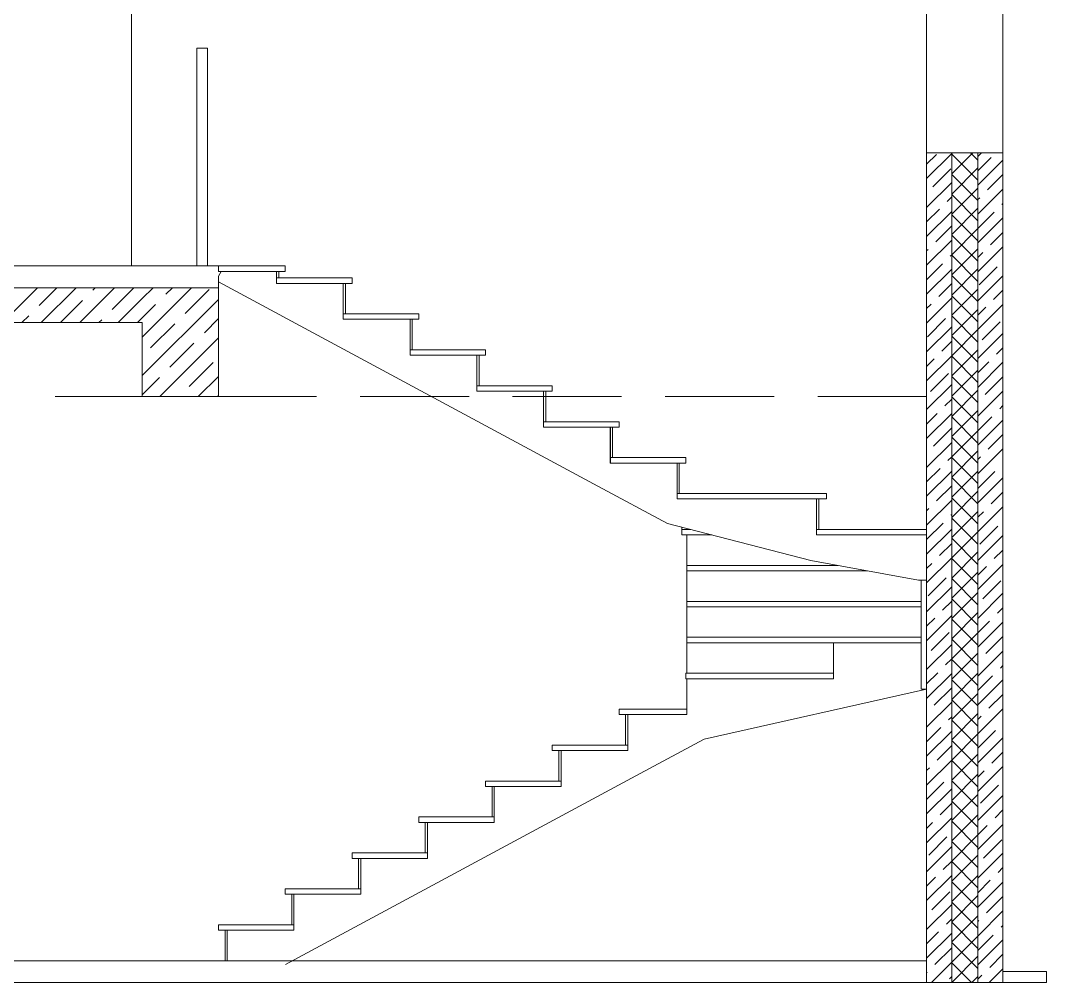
# Model space of a CAD drawing. Header units: millimetres. Extents: x 53645 to 137188, y 78097 to 135533.
# Drawn here: x 95860 to 100569, y 103580 to 107997 of the extents above; entities that cross this region are included whole.
import ezdxf

# ---------------------------------------------------------------- set-up
doc = ezdxf.new("R2010")
doc.units = ezdxf.units.MM
doc.linetypes.add('GOST2.303 4', pattern=[7, 5, -2, 0])
doc.layers.add('hatch', color=7, linetype='Continuous', lineweight=5)
doc.layers.add('Wall2', color=5, linetype='Continuous', lineweight=5)

msp = doc.modelspace()

# ---------------------------------------------------------------- linework, layer by layer
at = {"layer": 'hatch', "color": 251, "linetype": 'Continuous', "lineweight": 15}
for p, q in [((96768.8, 106844.9), (96768.8, 106869.9)), ((96768.8, 106844.9), (96780.5, 106844.9)), ((97035.2, 106844.9), (97045.2, 106844.9)), ((97035.2, 106814.9), (97045.2, 106814.9)), ((97341.5, 106789.9), (97341.6, 106789.9)), ((97341.6, 106789.9), (97341.6, 106649.9)), ((97341.6, 106789.9), (97351.6, 106789.9)), ((97341.6, 106624.9), (97341.6, 106649.9)), ((97341.6, 106649.9), (97351.6, 106649.9)), ((97647.9, 106624.9), (97648, 106624.9)), ((97648, 106624.9), (97648, 106484.9)), ((97648, 106624.9), (97658, 106624.9)), ((97648, 106459.9), (97648, 106484.9)), ((97648, 106484.9), (97658, 106484.9)), ((97954.3, 106459.9), (97954.4, 106459.9)), ((97954.4, 106459.9), (97954.4, 106319.9)), ((97954.4, 106459.9), (97964.4, 106459.9)), ((97954.4, 106294.9), (97954.4, 106319.9)), ((97954.4, 106319.9), (97964.4, 106319.9)), ((98260.7, 106294.9), (98260.8, 106294.9)), ((98260.8, 106294.9), (98260.8, 106154.9)), ((98260.8, 106294.9), (98270.8, 106294.9)), ((98260.8, 106129.9), (98260.8, 106154.9)), ((98260.8, 106154.9), (98270.8, 106154.9)), ((98567.1, 106129.9), (98567.2, 106129.9)), ((98567.2, 106129.9), (98567.2, 105989.9)), ((98567.2, 106129.9), (98577.2, 106129.9)), ((98567.2, 105964.9), (98567.2, 105989.9)), ((98567.2, 105989.9), (98577.2, 105989.9)), ((98873.5, 105964.9), (98873.6, 105964.9)), ((98873.6, 105964.9), (98873.6, 105824.9)), ((98873.6, 105964.9), (98883.6, 105964.9)), ((98873.6, 105799.9), (98873.6, 105824.9)), ((98873.6, 105824.9), (98883.6, 105824.9)), ((99512.9, 105799.9), (99513.1, 105799.9)), ((99524.5, 105799.9), (99513.1, 105799.9)), ((99513.1, 105799.9), (99513.1, 105659.9)), ((98895.8, 105670.3), (98895.8, 105659.9)), ((98895.8, 105634.9), (98895.8, 105659.9)), ((98895.8, 105659.9), (98935.8, 105659.9)), ((98895.8, 105634.9), (98920.5, 105634.9)), ((98918.8, 105634.9), (98918.8, 104999.9)), ((98918.8, 105634.9), (98918.8, 105573)), ((98918.8, 105634.9), (99032.7, 105634.9)), ((99512.9, 105659.9), (99513.1, 105659.9)), ((99513.1, 105659.9), (99513.1, 105659.9)), ((99513.1, 105634.9), (99513.1, 105659.9)), ((99513.1, 105659.9), (99524.5, 105659.9)), ((100018.8, 105634.9), (100018.8, 105659.9)), ((98918.8, 105494.9), (99611, 105494.9)), ((98918.8, 105469.9), (99747.2, 105469.9)), ((98918.8, 105329.9), (99993.8, 105329.9)), ((98918.8, 105304.9), (99993.8, 105304.9)), ((98918.8, 105164.9), (99993.8, 105164.9)), ((98918.8, 105139.9), (99993.8, 105139.9)), ((98913.6, 104999.9), (98918.8, 104999.9)), ((98913.6, 104974.9), (98913.6, 104999.9)), ((98913.6, 104974.9), (99590.8, 104974.9)), ((98918.8, 104999.9), (98922.9, 104999.9)), ((98918.8, 104974.9), (98918.8, 104809.9)), ((98920.9, 104999.9), (99590.9, 104999.9)), ((98607.2, 104834.9), (98918.8, 104834.9)), ((98607.2, 104809.9), (98607.2, 104834.9)), ((98607.2, 104809.9), (98637.2, 104809.9)), ((98637.2, 104669.9), (98637.2, 104809.9)), ((98637.2, 104809.9), (98647.2, 104809.9)), ((98647.2, 104809.9), (98647.2, 104669.9)), ((98647.2, 104809.9), (98647.3, 104809.9)), ((98300.8, 104669.9), (98637.2, 104669.9)), ((98300.8, 104644.9), (98300.8, 104669.9)), ((98300.8, 104644.9), (98330.8, 104644.9)), ((98330.8, 104504.9), (98330.8, 104644.9)), ((98330.8, 104644.9), (98340.8, 104644.9)), ((98340.8, 104644.9), (98340.8, 104504.9)), ((98340.8, 104644.9), (98340.9, 104644.9)), ((98647.2, 104669.9), (98637.2, 104669.9)), ((98647.2, 104644.9), (98647.2, 104669.9)), ((97994.4, 104504.9), (98330.8, 104504.9)), ((97994.4, 104479.9), (97994.4, 104504.9)), ((98340.8, 104504.9), (98330.8, 104504.9)), ((98340.8, 104479.9), (98340.8, 104504.9)), ((97994.4, 104479.9), (98024.4, 104479.9)), ((98024.4, 104339.9), (98024.4, 104479.9)), ((98024.4, 104479.9), (98034.4, 104479.9)), ((98034.4, 104479.9), (98034.4, 104339.9)), ((98034.4, 104479.9), (98034.5, 104479.9)), ((97688, 104339.9), (98024.4, 104339.9)), ((97688, 104314.9), (97688, 104339.9)), ((97688, 104314.9), (97718, 104314.9)), ((97718, 104174.9), (97718, 104314.9)), ((97718, 104314.9), (97728, 104314.9)), ((97728, 104314.9), (97728, 104174.9)), ((97728, 104314.9), (97728.1, 104314.9)), ((98034.4, 104339.9), (98024.4, 104339.9)), ((98034.4, 104314.9), (98034.4, 104339.9)), ((97381.6, 104174.9), (97718, 104174.9)), ((97381.6, 104149.9), (97381.6, 104174.9)), ((97728, 104174.9), (97718, 104174.9)), ((97728, 104149.9), (97728, 104174.9)), ((97381.6, 104149.9), (97411.6, 104149.9)), ((97411.6, 104009.9), (97411.6, 104149.9)), ((97411.6, 104149.9), (97421.6, 104149.9)), ((97421.6, 104149.9), (97421.6, 104009.9)), ((97421.6, 104149.9), (97421.7, 104149.9)), ((97075.2, 104009.9), (97411.6, 104009.9)), ((97075.2, 103984.9), (97075.2, 104009.9)), ((97075.2, 103984.9), (97105.2, 103984.9)), ((97105.2, 103844.9), (97105.2, 103984.9)), ((97105.2, 103984.9), (97115.2, 103984.9)), ((97115.2, 103984.9), (97115.2, 103844.9)), ((97115.2, 103984.9), (97115.3, 103984.9)), ((97421.6, 104009.9), (97411.6, 104009.9)), ((97421.6, 103984.9), (97421.6, 104009.9)), ((96768.8, 103844.9), (97105.2, 103844.9)), ((96768.8, 103819.9), (96768.8, 103844.9)), ((97115.2, 103844.9), (97105.2, 103844.9)), ((97115.2, 103819.9), (97115.2, 103844.9)), ((96768.8, 103819.9), (96798.8, 103819.9)), ((96798.8, 103679.9), (96798.8, 103819.9)), ((96798.8, 103819.9), (96808.8, 103819.9)), ((96808.8, 103819.9), (96808.8, 103679.9)), ((96808.8, 103819.9), (96808.9, 103819.9))]:
    msp.add_line(p, q, dxfattribs=at)
at = {"layer": 'hatch', "color": 251, "linetype": 'Continuous', "lineweight": 20}
for p, q in [((96768.8, 106823.4), (96780.5, 106844.9)), ((97035.1, 106844.9), (96780.5, 106844.9)), ((96768.8, 106823.4), (96768.8, 106797.1)), ((97341.5, 106789.9), (97035.2, 106789.9)), ((97341.5, 106789.9), (97341.5, 106624.9)), ((97341.6, 106624.9), (97341.5, 106624.9)), ((97647.9, 106624.9), (97341.6, 106624.9)), ((97647.9, 106624.9), (97647.9, 106459.9)), ((97648, 106459.9), (97647.9, 106459.9)), ((97954.3, 106459.9), (97648, 106459.9)), ((97954.3, 106459.9), (97954.3, 106294.9)), ((97954.4, 106294.9), (97954.3, 106294.9)), ((98260.7, 106294.9), (97954.4, 106294.9)), ((98260.7, 106294.9), (98260.7, 106129.9)), ((98260.8, 106129.9), (98260.7, 106129.9)), ((98567.1, 106129.9), (98260.8, 106129.9)), ((98567.1, 106129.9), (98567.1, 105964.9)), ((98567.2, 105964.9), (98567.1, 105964.9)), ((98873.5, 105964.9), (98567.2, 105964.9)), ((98873.5, 105964.9), (98873.5, 105799.9)), ((98873.6, 105799.9), (98873.5, 105799.9)), ((99512.9, 105799.9), (98873.6, 105799.9)), ((99512.9, 105799.9), (99512.9, 105634.9)), ((99513.1, 105634.9), (99512.9, 105634.9)), ((100018.8, 105634.9), (99513.1, 105634.9)), ((100018.8, 105426.9), (100018.8, 105634.9)), ((98942.3, 105469.9), (98942.3, 105469.9)), ((99993.8, 105352.6), (99993.8, 105426.9)), ((100018.8, 105352.6), (100018.8, 105426.9)), ((99993.8, 105188.5), (99993.8, 105352.6)), ((100018.8, 105188.5), (100018.8, 105352.6)), ((99993.8, 105022.6), (99993.8, 105188.5)), ((100018.8, 105022.6), (100018.8, 105188.5)), ((98959.9, 105139.9), (98959.9, 105139.9)), ((99590.9, 105139.9), (99590.9, 104974.9)), ((99993.8, 104926.9), (99993.8, 105022.6)), ((100018.8, 104926.9), (100018.8, 105022.6)), ((98985.6, 104974.9), (98985.3, 104974.9)), ((99590.9, 104974.9), (99590.8, 104974.9)), ((98997.5, 104697.3), (100018.8, 104926.9)), ((99993.8, 104926.9), (100018.8, 104926.9)), ((98647.3, 104809.9), (98918.8, 104809.9)), ((98647.3, 104809.9), (98647.3, 104644.9)), ((98704.2, 104539.3), (98997.5, 104697.3)), ((98647.2, 104644.9), (98340.9, 104644.9)), ((98340.9, 104644.9), (98340.9, 104479.9)), ((98647.3, 104644.9), (98647.2, 104644.9)), ((97075.6, 103662.3), (98704.2, 104539.3)), ((98340.8, 104479.9), (98034.5, 104479.9)), ((98034.5, 104479.9), (98034.5, 104314.9)), ((98340.9, 104479.9), (98340.8, 104479.9)), ((98034.4, 104314.9), (97728.1, 104314.9)), ((97728.1, 104314.9), (97728.1, 104149.9)), ((98034.5, 104314.9), (98034.4, 104314.9)), ((97728, 104149.9), (97421.7, 104149.9)), ((97421.7, 104149.9), (97421.7, 103984.9)), ((97728.1, 104149.9), (97728, 104149.9)), ((97421.6, 103984.9), (97115.3, 103984.9)), ((97115.3, 103984.9), (97115.3, 103819.9)), ((97421.7, 103984.9), (97421.6, 103984.9)), ((97115.2, 103819.9), (96808.9, 103819.9)), ((96808.9, 103819.9), (96808.9, 103679.9)), ((97115.3, 103819.9), (97115.2, 103819.9))]:
    msp.add_line(p, q, dxfattribs=at)
at = {"layer": 'hatch', "color": 251, "ltscale": 100}
msp.add_line((97035.1, 106844.9), (97035.2, 106789.9), dxfattribs=at)
at = {"layer": 'hatch', "color": 251, "lineweight": 0, "ltscale": 75}
for points in [[(100018.8, 107270.7), (100133.8, 107385.7)], [(100018.8, 107337), (100063.6, 107381.8)], [(100133.8, 107385.7), (100138.1, 107389.9)], [(100133.8, 107292.9), (100230.9, 107389.9)], [(100253.8, 107263.1), (100133.8, 107383.1)], [(100253.8, 107355.9), (100219.8, 107389.9)], [(100253.8, 107373.1), (100270.7, 107389.9)], [(100253.8, 107306.8), (100314.8, 107367.8)], [(100047, 107232.6), (100129.9, 107315.5)], [(100133.8, 107200.1), (100253.8, 107320.1)], [(100253.8, 107240.5), (100368.8, 107355.5)], [(100253.8, 107170.3), (100133.8, 107290.3)], [(100298.3, 107218.7), (100368.8, 107289.3)], [(100018.8, 107138.1), (100133.8, 107253.1)], [(100133.8, 107107.3), (100253.8, 107227.3)], [(100253.8, 107108), (100368.8, 107223)], [(100113.3, 107166.3), (100133.8, 107186.8)], [(100253.8, 107077.5), (100133.8, 107197.5)], [(100253.8, 107174.3), (100262.5, 107182.9)], [(100018.8, 107071.8), (100077.5, 107130.5)], [(100133.8, 107014.5), (100253.8, 107134.5)], [(100364.6, 107152.4), (100368.8, 107156.7)], [(100018.8, 107005.5), (100133.8, 107120.5)], [(100253.8, 106984.7), (100133.8, 107104.7)], [(100253.8, 107041.7), (100328.8, 107116.6)], [(100253.8, 106975.4), (100368.8, 107090.4)], [(100060.9, 106981.4), (100133.8, 107054.3)], [(100133.8, 106921.7), (100253.8, 107041.7)], [(100018.8, 106873), (100133.8, 106988)], [(100253.8, 106891.9), (100133.8, 107011.9)], [(100312.2, 106967.4), (100368.8, 107024.1)], [(100018.8, 106939.3), (100025.1, 106945.6)], [(100133.8, 106828.9), (100253.8, 106948.9)], [(100253.8, 106842.8), (100368.8, 106957.8)], [(100127.2, 106915.1), (100133.8, 106921.7)], [(100253.8, 106799.1), (100133.8, 106919.1)], [(100253.8, 106909.1), (100276.4, 106931.6)], [(100018.8, 106806.7), (100091.4, 106879.3)], [(100018.8, 106740.4), (100133.8, 106855.4)], [(100133.8, 106736.1), (100253.8, 106856.1)], [(100259.8, 106782.5), (100342.7, 106865.3)], [(100253.8, 106706.2), (100133.8, 106826.2)], [(100253.8, 106710.2), (100368.8, 106825.2)], [(100074.9, 106730.1), (100133.8, 106789.1)], [(100133.8, 106643.2), (100253.8, 106763.2)], [(100326.1, 106716.2), (100368.8, 106758.9)], [(100018.8, 106607.8), (100133.8, 106722.8)], [(100253.8, 106613.4), (100133.8, 106733.4)], [(100018.8, 106674.1), (100039.1, 106694.3)], [(100133.8, 106550.4), (100253.8, 106670.4)], [(100253.8, 106577.6), (100368.8, 106692.6)], [(100253.8, 106643.9), (100290.3, 106680.4)], [(100022.5, 106545.2), (100105.4, 106628)], [(100253.8, 106520.6), (100133.8, 106640.6)], [(100273.7, 106531.2), (100356.6, 106614.1)], [(100018.8, 106475.2), (100133.8, 106590.2)], [(100133.8, 106457.6), (100253.8, 106577.6)], [(100253.8, 106445.1), (100368.8, 106560.1)], [(100088.8, 106478.9), (100133.8, 106523.9)], [(100253.8, 106427.8), (100133.8, 106547.8)], [(100133.8, 106364.8), (100253.8, 106484.8)], [(100340, 106464.9), (100368.8, 106493.8)], [(100018.8, 106342.6), (100133.8, 106457.6)], [(100018.8, 106408.9), (100053, 106443.1)], [(100253.8, 106335), (100133.8, 106455)], [(100253.8, 106378.8), (100304.2, 106429.1)], [(100253.8, 106312.5), (100368.8, 106427.5)], [(100036.4, 106293.9), (100119.3, 106376.8)], [(100133.8, 106272), (100253.8, 106392)], [(100018.8, 106210.1), (100133.8, 106325.1)], [(100253.8, 106242.2), (100133.8, 106362.2)], [(100287.7, 106280), (100368.8, 106361.2)], [(100133.8, 106179.2), (100253.8, 106299.2)], [(100253.8, 106179.9), (100368.8, 106294.9)], [(100102.7, 106227.6), (100133.8, 106258.8)], [(100253.8, 106149.4), (100133.8, 106269.4)], [(100354, 106213.7), (100368.8, 106228.6)], [(100018.8, 106077.5), (100133.8, 106192.5)], [(100018.8, 106143.8), (100066.9, 106191.8)], [(100133.8, 106086.4), (100253.8, 106206.4)], [(100253.8, 106056.6), (100133.8, 106176.6)], [(100253.8, 106113.6), (100318.2, 106177.9)], [(100253.8, 106047.3), (100368.8, 106162.3)], [(100050.3, 106042.7), (100133.2, 106125.5)], [(100133.8, 105993.6), (100253.8, 106113.6)], [(100301.6, 106028.7), (100368.8, 106096)], [(100018.8, 105944.9), (100133.8, 106059.9)], [(100253.8, 105963.8), (100133.8, 106083.8)], [(100116.6, 105976.4), (100133.8, 105993.6)], [(100133.8, 105900.8), (100253.8, 106020.8)], [(100253.8, 105914.7), (100368.8, 106029.7)], [(100253.8, 105981), (100265.8, 105992.9)], [(100253.8, 105871), (100133.8, 105991)], [(100367.9, 105962.5), (100368.8, 105963.4)], [(100018.8, 105878.6), (100080.8, 105940.6)], [(100018.8, 105812.3), (100133.8, 105927.3)], [(100133.8, 105808), (100253.8, 105928)], [(100253.8, 105778.2), (100133.8, 105898.2)], [(100253.8, 105848.4), (100332.1, 105926.7)], [(100064.3, 105791.4), (100133.8, 105861)], [(100253.8, 105782.1), (100368.8, 105897.1)], [(100133.8, 105715.2), (100253.8, 105835.2)], [(100253.8, 105685.4), (100133.8, 105805.4)], [(100315.5, 105777.5), (100368.8, 105830.8)], [(100018.8, 105679.7), (100133.8, 105794.7)], [(100253.8, 105649.6), (100368.8, 105764.6)], [(100018.8, 105746), (100028.5, 105755.6)], [(100130.5, 105725.1), (100133.8, 105728.4)], [(100133.8, 105622.4), (100253.8, 105742.4)], [(100253.8, 105592.6), (100133.8, 105712.6)], [(100253.8, 105715.8), (100279.7, 105741.7)], [(100018.8, 105613.4), (100094.8, 105689.3)], [(100263.1, 105592.6), (100346, 105675.4)], [(100018.8, 105547.1), (100133.8, 105662.1)], [(100133.8, 105529.6), (100253.8, 105649.6)], [(100253.8, 105499.7), (100133.8, 105619.7)], [(100253.8, 105517), (100368.8, 105632)], [(100078.2, 105540.2), (100133.8, 105595.8)], [(100018.8, 105414.6), (100133.8, 105529.6)], [(100133.8, 105436.7), (100253.8, 105556.7)], [(100253.8, 105406.9), (100133.8, 105526.9)], [(100329.4, 105526.3), (100368.8, 105565.7)], [(100018.8, 105480.8), (100042.4, 105504.4)], [(100253.8, 105384.4), (100368.8, 105499.4)], [(100253.8, 105450.7), (100293.6, 105490.5)], [(100025.8, 105355.2), (100108.7, 105438.1)], [(100133.8, 105343.9), (100253.8, 105463.9)], [(100253.8, 105314.1), (100133.8, 105434.1)], [(100018.8, 105282), (100133.8, 105397)], [(100277.1, 105341.3), (100359.9, 105424.2)], [(100133.8, 105251.1), (100253.8, 105371.1)], [(100253.8, 105221.3), (100133.8, 105341.3)], [(100253.8, 105251.8), (100368.8, 105366.8)], [(100092.1, 105288.9), (100133.8, 105330.7)], [(100343.3, 105275), (100368.8, 105300.5)], [(100018.8, 105149.4), (100133.8, 105264.4)], [(100018.8, 105215.7), (100056.3, 105253.1)], [(100133.8, 105158.3), (100253.8, 105278.3)], [(100253.8, 105128.5), (100133.8, 105248.5)], [(100253.8, 105185.5), (100307.5, 105239.2)], [(100253.8, 105119.2), (100368.8, 105234.2)], [(100039.7, 105104), (100122.6, 105186.8)], [(100133.8, 105065.5), (100253.8, 105185.5)], [(100253.8, 105035.7), (100133.8, 105155.7)], [(100291, 105090.1), (100368.8, 105167.9)], [(100018.8, 105016.8), (100133.8, 105131.8)], [(100253.8, 104986.6), (100368.8, 105101.6)], [(100106, 105037.7), (100133.8, 105065.5)], [(100133.8, 104972.7), (100253.8, 105092.7)], [(100253.8, 104942.9), (100133.8, 105062.9)], [(100253.8, 105052.9), (100255.2, 105054.3)], [(100357.3, 105023.8), (100368.8, 105035.4)], [(100018.8, 104950.5), (100070.2, 105001.9)], [(100018.8, 104884.2), (100133.8, 104999.2)], [(100133.8, 104879.9), (100253.8, 104999.9)], [(100253.8, 104850.1), (100133.8, 104970.1)], [(100253.8, 104920.4), (100321.5, 104988)], [(100253.8, 104854.1), (100368.8, 104969.1)], [(100053.7, 104852.7), (100133.8, 104932.9)], [(100018.8, 104751.6), (100133.8, 104866.6)], [(100133.8, 104787.1), (100253.8, 104907.1)], [(100253.8, 104757.3), (100133.8, 104877.3)], [(100304.9, 104838.8), (100368.8, 104902.8)], [(100253.8, 104721.5), (100368.8, 104836.5)], [(100119.9, 104786.4), (100133.8, 104800.4)], [(100133.8, 104694.3), (100253.8, 104814.3)], [(100253.8, 104664.5), (100133.8, 104784.5)], [(100253.8, 104787.8), (100269.1, 104803)], [(100018.8, 104685.4), (100084.1, 104750.7)], [(100018.8, 104619.1), (100133.8, 104734.1)], [(100133.8, 104601.5), (100253.8, 104721.5)], [(100253.8, 104655.2), (100335.4, 104736.7)], [(100253.8, 104571.7), (100133.8, 104691.7)], [(100253.8, 104588.9), (100368.8, 104703.9)], [(100067.6, 104601.5), (100133.8, 104667.8)], [(100133.8, 104508.7), (100253.8, 104628.7)], [(100318.8, 104587.6), (100368.8, 104637.6)], [(100018.8, 104486.5), (100133.8, 104601.5)], [(100253.8, 104478.9), (100133.8, 104598.9)], [(100018.8, 104552.8), (100031.8, 104565.7)], [(100133.8, 104415.9), (100253.8, 104535.9)], [(100253.8, 104456.3), (100368.8, 104571.3)], [(100253.8, 104522.6), (100283, 104551.8)], [(100018.8, 104420.2), (100098.1, 104499.4)], [(100253.8, 104386.1), (100133.8, 104506.1)], [(100018.8, 104353.9), (100133.8, 104468.9)], [(100133.8, 104323.1), (100253.8, 104443.1)], [(100253.8, 104323.7), (100368.8, 104438.7)], [(100266.4, 104402.6), (100349.3, 104485.5)], [(100081.5, 104350.3), (100133.8, 104402.6)], [(100253.8, 104293.2), (100133.8, 104413.2)], [(100133.8, 104230.2), (100253.8, 104350.2)], [(100332.7, 104336.3), (100368.8, 104372.4)], [(100018.8, 104221.3), (100133.8, 104336.3)], [(100018.8, 104287.6), (100045.7, 104314.5)], [(100253.8, 104200.4), (100133.8, 104320.4)], [(100253.8, 104191.1), (100368.8, 104306.1)], [(100253.8, 104257.4), (100296.9, 104300.5)], [(100133.8, 104137.4), (100253.8, 104257.4)], [(100018.8, 104088.7), (100133.8, 104203.7)], [(100029.1, 104165.3), (100112, 104248.2)], [(100253.8, 104107.6), (100133.8, 104227.6)], [(100280.4, 104151.4), (100363.2, 104234.2)], [(100133.8, 104044.6), (100253.8, 104164.6)], [(100253.8, 104058.6), (100368.8, 104173.6)], [(100095.4, 104099), (100133.8, 104137.4)], [(100253.8, 104014.8), (100133.8, 104134.8)], [(100018.8, 103956.1), (100133.8, 104071.1)], [(100018.8, 104022.4), (100059.6, 104063.2)], [(100133.8, 103951.8), (100253.8, 104071.8)], [(100346.7, 104085.1), (100368.8, 104107.3)], [(100253.8, 103922), (100133.8, 104042)], [(100253.8, 103992.3), (100310.9, 104049.3)], [(100253.8, 103926), (100368.8, 104041)], [(100043, 103914.1), (100125.9, 103996.9)], [(100133.8, 103859), (100253.8, 103979)], [(100294.3, 103900.1), (100368.8, 103974.7)], [(100018.8, 103823.6), (100133.8, 103938.6)], [(100253.8, 103829.2), (100133.8, 103949.2)], [(100133.8, 103766.2), (100253.8, 103886.2)], [(100253.8, 103793.4), (100368.8, 103908.4)], [(100109.3, 103847.8), (100133.8, 103872.3)], [(100253.8, 103736.4), (100133.8, 103856.4)], [(100253.8, 103859.7), (100258.5, 103864.3)], [(100360.6, 103833.8), (100368.8, 103842.1)], [(100018.8, 103757.3), (100073.5, 103812)], [(100018.8, 103691), (100133.8, 103806)], [(100133.8, 103673.4), (100253.8, 103793.4)], [(100253.8, 103727.1), (100324.8, 103798)], [(100057, 103662.8), (100133.8, 103739.7)], [(100253.8, 103643.6), (100133.8, 103763.6)], [(100253.8, 103660.8), (100368.8, 103775.8)], [(100133.8, 103580.6), (100253.8, 103700.6)], [(100308.2, 103648.9), (100368.8, 103709.5)], [(100040.4, 103580), (100133.8, 103673.4)], [(100224.7, 103580), (100133.8, 103670.8)], [(100305.6, 103580), (100368.8, 103643.2)], [(100018.8, 103624.7), (100021.2, 103627)], [(100123.3, 103596.5), (100133.8, 103607.1)], [(100226, 103580), (100253.8, 103607.8)], [(100253.8, 103594.5), (100272.4, 103613.1)]]:
    msp.add_lwpolyline(points, dxfattribs=at)
at = {"layer": 'hatch', "color": 251, "ltscale": 75}
for points in [[(100133.8, 103580), (100133.8, 107389.9)], [(100133.8, 107389.9), (100133.8, 103580)], [(100253.8, 103580), (100253.8, 107389.9)], [(100253.8, 107389.9), (100253.8, 103580)], [(100018.8, 103580), (100133.8, 103580)], [(100133.8, 103580), (100253.8, 103580)], [(100253.8, 103580), (100368.8, 103580)]]:
    msp.add_lwpolyline(points, dxfattribs=at)
at = {"layer": 'hatch', "color": 251, "ltscale": 100}
msp.add_lwpolyline([(91368.8, 106769.9), (96418.8, 106769.9)], dxfattribs=at)
at = {"layer": 'hatch', "color": 251, "lineweight": 0, "ltscale": 100}
for points in [[(95778.4, 106609.9), (95938.4, 106769.9)], [(95945.6, 106688.8), (96026.7, 106769.9)], [(95955.1, 106609.9), (96115.1, 106769.9)], [(96131.9, 106609.9), (96291.9, 106769.9)], [(96192.2, 106758.6), (96203.5, 106769.9)], [(96280.6, 106670.2), (96380.3, 106769.9)], [(96043.5, 106609.9), (96144.5, 106710.9)], [(96308.7, 106609.9), (96418.8, 106720.1)], [(95866.7, 106609.9), (95897.9, 106641.1)], [(96220.3, 106609.9), (96232.8, 106622.5)], [(96397.1, 106609.9), (96418.8, 106631.7)]]:
    msp.add_lwpolyline(points, dxfattribs=at)
at = {"layer": 'hatch', "color": 251, "linetype": 'ByBlock', "lineweight": 0, "ltscale": 100}
for points in [[(96418.8, 106720.1), (96468.7, 106769.9)], [(96418.8, 106543.3), (96645.5, 106769.9)], [(96527.2, 106740.1), (96557.1, 106769.9)], [(96615.6, 106651.7), (96726.1, 106762.1)], [(96418.8, 106366.6), (96768.8, 106716.6)], [(96418.8, 106631.7), (96479.4, 106692.3)], [(96704, 106563.3), (96768.8, 106628.2)], [(96457.4, 106493.4), (96567.8, 106603.9)], [(96499, 106269.9), (96768.8, 106539.8)], [(96545.7, 106405.1), (96656.2, 106515.5)], [(96634.1, 106316.7), (96744.6, 106427.2)], [(96418.8, 106278.2), (96498, 106357.3)], [(96675.8, 106269.9), (96768.8, 106363)], [(96764.2, 106269.9), (96768.8, 106274.6)]]:
    msp.add_lwpolyline(points, dxfattribs=at)
at = {"layer": 'hatch', "color": 251, "linetype": 'ByBlock', "ltscale": 100}
msp.add_lwpolyline([(96768.8, 106769.9), (96418.8, 106769.9)], dxfattribs=at)
at = {"layer": 'hatch', "color": 251, "ltscale": 100}
msp.add_lwpolyline([(91368.8, 103679.9), (100018.8, 103679.9), (100018.8, 103579.9), (91368.8, 103579.9)], close=True, dxfattribs=at)
at = {"layer": 'Wall2', "lineweight": 20, "ltscale": 50}
for p, q in [((96768.8, 106869.9), (97075.2, 106869.9)), ((97045.2, 106814.9), (97045.2, 106844.9)), ((97045.2, 106844.9), (97075.2, 106844.9)), ((97075.2, 106844.9), (97075.2, 106869.9)), ((98510.2, 105859.3), (96768.8, 106797.1)), ((97045.2, 106814.9), (97381.6, 106814.9)), ((97381.6, 106789.9), (97381.6, 106814.9)), ((97351.6, 106649.9), (97351.6, 106789.9)), ((97351.6, 106789.9), (97381.6, 106789.9)), ((97351.6, 106649.9), (97688, 106649.9)), ((97658, 106484.9), (97658, 106624.9)), ((97658, 106624.9), (97688, 106624.9)), ((97688, 106624.9), (97688, 106649.9)), ((97658, 106484.9), (97994.4, 106484.9)), ((97994.4, 106459.9), (97994.4, 106484.9)), ((97964.4, 106319.9), (97964.4, 106459.9)), ((97964.4, 106459.9), (97994.4, 106459.9)), ((97964.4, 106319.9), (98300.8, 106319.9)), ((98270.8, 106154.9), (98270.8, 106294.9)), ((98270.8, 106294.9), (98300.8, 106294.9)), ((98300.8, 106294.9), (98300.8, 106319.9)), ((98270.8, 106154.9), (98607.2, 106154.9)), ((98607.2, 106129.9), (98607.2, 106154.9)), ((98577.2, 105989.9), (98577.2, 106129.9)), ((98577.2, 106129.9), (98607.2, 106129.9)), ((98577.2, 105989.9), (98913.6, 105989.9)), ((98883.6, 105824.9), (98883.6, 105964.9)), ((98883.6, 105964.9), (98913.6, 105964.9)), ((98913.6, 105964.9), (98913.6, 105989.9)), ((98829.4, 105687.4), (98510.2, 105859.3)), ((98883.6, 105824.9), (99558.9, 105824.9)), ((99558.9, 105799.9), (99558.9, 105824.9)), ((99524.5, 105659.9), (99524.5, 105799.9)), ((99524.5, 105799.9), (99558.9, 105799.9)), ((99487.1, 105517.7), (98829.4, 105687.4)), ((99524.5, 105659.9), (100018.8, 105659.9)), ((99981.9, 105426.9), (99487.1, 105517.7)), ((100018.8, 105426.9), (99981.9, 105426.9))]:
    msp.add_line(p, q, dxfattribs=at)
at = {"layer": 'Wall2', "color": 4, "linetype": 'Continuous', "lineweight": 0, "ltscale": 100}
msp.add_lwpolyline([(95358.8, 108969.9), (96368.8, 108969.9), (96368.8, 106869.9), (95358.8, 106869.9)], close=True, dxfattribs=at)
at = {"layer": 'Wall2', "color": 4, "lineweight": 20, "ltscale": 50}
msp.add_lwpolyline([(100018.8, 108589.9), (100368.8, 108589.9), (100368.8, 107389.9), (100018.8, 107389.9)], close=True, dxfattribs=at)
at = {"layer": 'Wall2', "lineweight": 20, "ltscale": 50}
for points in [[(96718.8, 106869.9), (96668.8, 106869.9), (96668.8, 107869.9), (96718.8, 107869.9)], [(100368.8, 103629.9), (100568.8, 103629.9), (100568.8, 103579.9), (100368.8, 103579.9)]]:
    msp.add_lwpolyline(points, close=True, dxfattribs=at)
for points in [[(100018.8, 107389.9), (100018.8, 103580)], [(100368.8, 103580), (100368.8, 107389.9)], [(96768.8, 106269.9), (96768.8, 106797.1)], [(96418.8, 106609.9), (96418.8, 106269.9)], [(96418.8, 106269.9), (96768.8, 106269.9)]]:
    msp.add_lwpolyline(points, dxfattribs=at)
at = {"layer": 'Wall2', "ltscale": 50}
msp.add_lwpolyline([(91368.8, 106869.9), (96768.8, 106869.9), (96768.8, 106869.9), (91368.8, 106869.9)], close=True, dxfattribs=at)
msp.add_lwpolyline([(96418.8, 106609.9), (91368.8, 106609.9)], dxfattribs=at)
at = {"layer": 'Wall2', "color": 4, "linetype": 'GOST2.303 4', "lineweight": 0, "ltscale": 100}
msp.add_lwpolyline([(100018.8, 106269.9), (91368.8, 106269.9)], dxfattribs=at)

doc.saveas('drawing.dxf')
